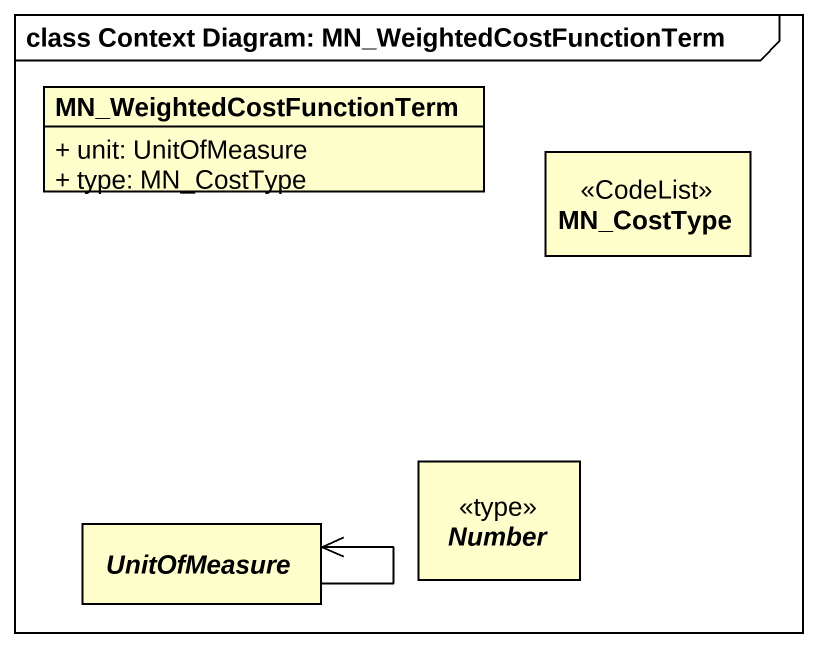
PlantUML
@startuml
mainframe class Context Diagram: MN_WeightedCostFunctionTerm
hide circle
hide empty members
skinparam classAttributeIconSize 0
class MN_WeightedCostFunctionTerm {
  + unit: UnitOfMeasure
  + type: MN_CostType
}
class MN_CostType <<CodeList>>
abstract class Number <<type>>
abstract class UnitOfMeasure
UnitOfMeasure --> UnitOfMeasure
@enduml
